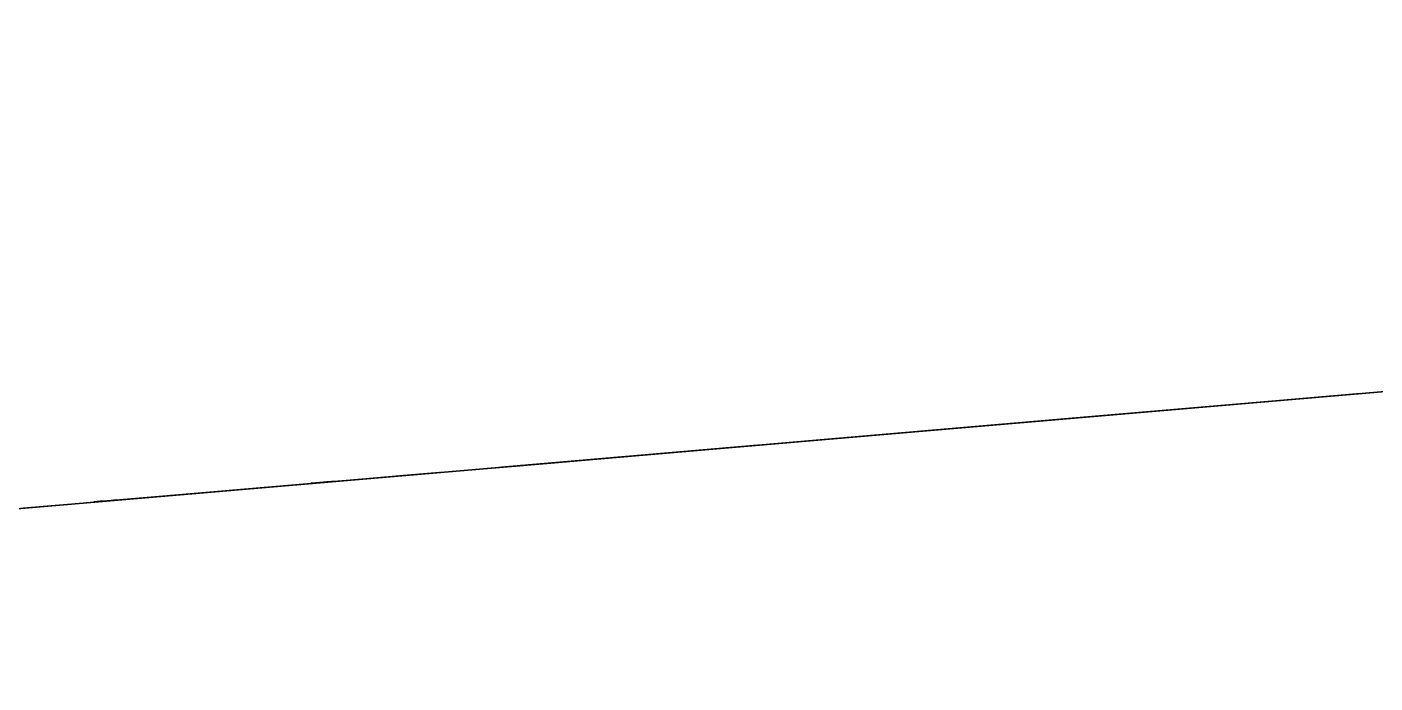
# Model space of a CAD drawing. Header units: millimetres. Extents: x 237925 to 243335, y 20387 to 20851.
# Drawn here: x 238664.6 to 239152.2, y 20386.9 to 20624.3 of the extents above; entities that cross this region are included whole.
import ezdxf

# ---------------------------------------------------------------- set-up
doc = ezdxf.new("R2010")
doc.units = ezdxf.units.MM
doc.header["$MEASUREMENT"] = 0
doc.layers.add('Right View-A-FLOR', color=192, linetype='Continuous')
doc.layers.add('Right View-CONST', color=3, linetype='Continuous')

# ---------------------------------------------------------------- blocks, each defined once
blk = doc.blocks.new('*U33')
at = {"layer": 'Right View-A-FLOR', "color": 0, "linetype": 'ByBlock', "lineweight": -2}
for p, q in [((237925.14, 20386.95, 21636.52), (240694.99, 20624.29, 21636.52)), ((240694.99, 20624.29, 21936.52), (237925.14, 20386.95, 21936.52)), ((240314.39, 20591.67, 21625), (237925.14, 20386.95, 21625))]:
    blk.add_line(p, q, dxfattribs=at)
blk = doc.blocks.new('*U34')
at = {"layer": 'Right View-CONST', "color": 0, "linetype": 'ByBlock', "lineweight": -2}
for p, q in [((239146.97, 20491.64, 22375.44), (239006.09, 20479.57, 22375.44)), ((239146.97, 20491.64, 22470.44), (239006.09, 20479.57, 22470.44)), ((238992.14, 20478.38, 22373.44), (238922.4, 20472.4, 22373.44)), ((238992.14, 20478.38, 22472.44), (238922.4, 20472.4, 22472.44)), ((239006.09, 20479.57, 22365.44), (238992.14, 20478.38, 22365.44)), ((239006.09, 20479.57, 22480.44), (238992.14, 20478.38, 22480.44)), ((238974.71, 20476.88, 22497.94), (238790.38, 20461.09, 22497.94)), ((238974.71, 20476.88, 22514.94), (238790.38, 20461.09, 22514.94)), ((238974.71, 20476.88, 22497.94), (238974.71, 20476.88, 22514.94)), ((238842.69, 20465.57, 22376.91), (238922.4, 20472.4, 22373.44)), ((238917.03, 20471.94, 22467.94), (238843.94, 20465.68, 22467.94)), ((238922.4, 20472.4, 22472.44), (238922.4, 20472.4, 22497.94)), ((238813.77, 20463.09, 22365.44), (238800.82, 20461.98, 22365.44)), ((238813.77, 20463.09, 22480.44), (238800.82, 20461.98, 22480.44)), ((238813.77, 20463.09, 22466.94), (238842.69, 20465.57, 22468.97)), ((238813.77, 20463.09, 22378.94), (238842.69, 20465.57, 22376.91)), ((238842.69, 20465.57, 22468.97), (238842.69, 20465.57, 22497.94)), ((238767.44, 20459.12, 22326.94), (238696.7, 20453.06, 22326.94)), ((238739.04, 20456.69, 22497.94), (238789.86, 20461.04, 22487.94)), ((238789.87, 20461.04, 22487.94), (238739.05, 20456.69, 22497.94)), ((238781.89, 20460.36, 22282.94), (238775.41, 20459.8, 22282.94)), ((238775.41, 20459.8, 22282.94), (238775.41, 20459.8, 22318.94)), ((238789.86, 20461.04, 22332.94), (238781.89, 20460.36, 22332.94)), ((238781.89, 20460.36, 22332.94), (238781.89, 20460.36, 22282.94)), ((238781.9, 20460.36, 22282.94), (238781.9, 20460.36, 22332.94)), ((238800.82, 20461.98, 22372.94), (238789.86, 20461.04, 22372.94)), ((238800.82, 20461.98, 22472.94), (238789.86, 20461.04, 22472.94)), ((238789.86, 20461.04, 22487.94), (238789.86, 20461.04, 22332.94)), ((238789.86, 20461.04, 22332.94), (238789.87, 20461.04, 22332.94)), ((238789.86, 20461.04, 22487.94), (238789.87, 20461.04, 22487.94)), ((238789.87, 20461.04, 22332.94), (238789.87, 20461.04, 22372.94)), ((238789.87, 20461.04, 22472.94), (238789.87, 20461.04, 22487.94)), ((238790.38, 20461.09, 22497.94), (238790.38, 20461.09, 22514.94)), ((238673.28, 20451.05, 22497.94), (238739.04, 20456.69, 22497.94)), ((238739.04, 20456.69, 22497.94), (238739.05, 20456.69, 22497.94)), ((238663.32, 20450.2, 22322.94), (238673.28, 20451.05, 22322.94)), ((238673.28, 20451.05, 22502.94), (238663.32, 20450.2, 22502.94)), ((238682.25, 20451.82, 22332.94), (238673.28, 20451.05, 22332.94)), ((238673.28, 20451.05, 22322.94), (238673.28, 20451.05, 22502.94)), ((238673.28, 20451.05, 22322.94), (238673.3, 20451.05, 22322.94)), ((238673.28, 20451.05, 22497.94), (238673.28, 20451.05, 22332.94)), ((238673.28, 20451.05, 22502.94), (238673.3, 20451.05, 22502.94)), ((238673.3, 20451.05, 22322.94), (238673.3, 20451.05, 22332.94)), ((238673.3, 20451.05, 22497.94), (238673.3, 20451.05, 22502.94)), ((238688.73, 20452.38, 22282.94), (238682.25, 20451.82, 22282.94)), ((238682.25, 20451.82, 22282.94), (238682.25, 20451.82, 22332.94)), ((238688.73, 20452.38, 22318.94), (238688.73, 20452.38, 22282.94)), ((238688.73, 20452.38, 22318.94), (238688.74, 20452.38, 22318.94)), ((238688.74, 20452.38, 22282.94), (238688.74, 20452.38, 22318.94))]:
    blk.add_line(p, q, dxfattribs=at)
at = {"layer": 'Right View-CONST', "color": 0, "linetype": 'ByBlock', "lineweight": -2, "extrusion": (0.085374, -0.996349, 3.59992e-31)}
blk.add_arc((239642.37, 22318.94), 8, 0, 90, dxfattribs=at)
at = {"layer": 'Right View-CONST', "color": 0, "linetype": 'ByBlock', "lineweight": -2, "extrusion": (0.085374, -0.996349, -4.3845e-31)}
blk.add_arc((239571.37, 22318.94), 8, 90, 180, dxfattribs=at)
at = {"layer": 'Right View-CONST', "color": 0, "linetype": 'ByBlock', "lineweight": -2, "extrusion": (-0.085374, 0.996349, -2.60506e-30)}
blk.add_arc((-239571.38, 22318.94), 8, 0, 90, dxfattribs=at)
at = {"layer": 'Right View-CONST', "color": 0, "linetype": 'ByBlock', "lineweight": -2, "extrusion": (0.085374, -0.996349, -2.66556e-26)}
blk.add_ellipse((239146.97, 20491.64, 22422.94), major_axis=(0, 0, 47.5), ratio=0.000067, start_param=0, end_param=3.141593, dxfattribs=at)
at = {"layer": 'Right View-CONST', "color": 0, "linetype": 'ByBlock', "lineweight": -2, "extrusion": (-0.085374, 0.996349, -2.59961e-26)}
blk.add_ellipse((238992.14, 20478.38, 22422.94), major_axis=(0, 0, 57.5), ratio=0.000067, start_param=3.141593, end_param=6.283185, dxfattribs=at)
at = {"layer": 'Right View-CONST', "color": 0, "linetype": 'ByBlock', "lineweight": -2, "extrusion": (0.085374, -0.996349, -5.10432e-27)}
blk.add_ellipse((239006.09, 20479.57, 22422.94), major_axis=(0, 0, 47.5), ratio=0.000067, start_param=0, end_param=3.141593, dxfattribs=at)
at = {"layer": 'Right View-CONST', "color": 0, "linetype": 'ByBlock', "lineweight": -2, "extrusion": (-0.085374, 0.996349, 2.99139e-25)}
blk.add_ellipse((239006.09, 20479.57, 22422.94), major_axis=(0, 0, 57.5), ratio=0.000067, start_param=0, end_param=0.598668, dxfattribs=at)
at = {"layer": 'Right View-CONST', "color": 0, "linetype": 'ByBlock', "lineweight": -2, "extrusion": (-0.085374, 0.996349, -1.33838e-26)}
blk.add_ellipse((239006.09, 20479.57, 22422.94), major_axis=(0, 0, 57.5), ratio=0.000067, start_param=2.542925, end_param=6.283185, dxfattribs=at)
at = {"layer": 'Right View-CONST', "color": 0, "linetype": 'ByBlock', "lineweight": -2, "extrusion": (-0.085374, 0.996349, -6.92985e-27)}
blk.add_ellipse((238922.4, 20472.4, 22422.94), major_axis=(0, 0, 49.5), ratio=0.000067, start_param=3.141593, end_param=6.283182, dxfattribs=at)
at = {"layer": 'Right View-CONST', "color": 0, "linetype": 'ByBlock', "lineweight": -2, "extrusion": (-0.085374, 0.996349, -3.7533e-27)}
blk.add_ellipse((238813.77, 20463.09, 22422.94), major_axis=(0, 0, 44), ratio=0.000067, start_param=3.141597, end_param=6.283181, dxfattribs=at)
at = {"layer": 'Right View-CONST', "color": 0, "linetype": 'ByBlock', "lineweight": -2, "extrusion": (-0.085374, 0.996349, -1.67668e-25)}
blk.add_ellipse((238813.77, 20463.09, 22422.94), major_axis=(0, 0, 57.5), ratio=0.000067, start_param=0, end_param=0.699413, dxfattribs=at)
at = {"layer": 'Right View-CONST', "color": 0, "linetype": 'ByBlock', "lineweight": -2, "extrusion": (-0.085374, 0.996349, 1.4444e-27)}
blk.add_ellipse((238813.77, 20463.09, 22422.94), major_axis=(0, 0, 57.5), ratio=0.000067, start_param=2.44218, end_param=6.283185, dxfattribs=at)
at = {"layer": 'Right View-CONST', "color": 0, "linetype": 'ByBlock', "lineweight": -2, "extrusion": (-0.085374, 0.996349, -1.80633e-26)}
blk.add_ellipse((238842.69, 20465.57, 22422.94), major_axis=(0, 0, 46.03), ratio=0.000067, start_param=3.141596, end_param=6.283156, dxfattribs=at)
at = {"layer": 'Right View-CONST', "color": 0, "linetype": 'ByBlock', "lineweight": -2, "extrusion": (0.085374, -0.996349, -3.98245e-26)}
blk.add_ellipse((238789.86, 20461.04, 22422.94), major_axis=(0, 0, 50), ratio=0.000067, start_param=0, end_param=3.141593, dxfattribs=at)
at = {"layer": 'Right View-CONST', "color": 0, "linetype": 'ByBlock', "lineweight": -2, "extrusion": (-0.085374, 0.996349, -8.08435e-28)}
blk.add_ellipse((238800.82, 20461.98, 22422.94), major_axis=(0, 0, 57.5), ratio=0.000067, start_param=3.141593, end_param=6.283185, dxfattribs=at)
at = {"layer": 'Right View-CONST', "color": 0, "linetype": 'ByBlock', "lineweight": -2}
for points, knots in [([(238922.4, 20472.4, 22472.44), (238922.4, 20472.4, 22472.44), (238922.36, 20472.4, 22472.41), (238922.22, 20472.38, 22472.29), (238922.11, 20472.37, 22472.2), (238921.82, 20472.35, 22471.94), (238921.63, 20472.33, 22471.79), (238921.19, 20472.3, 22471.41), (238920.93, 20472.27, 22471.19), (238920.35, 20472.22, 22470.7), (238920.02, 20472.2, 22470.42), (238919.31, 20472.13, 22469.83), (238918.92, 20472.1, 22469.5), (238918.1, 20472.03, 22468.82), (238917.66, 20471.99, 22468.46), (238917.15, 20471.95, 22468.04), (238917.09, 20471.94, 22467.99), (238917.03, 20471.94, 22467.94)], [23.076525, 23.076525, 23.076525, 23.076525, 25.960928, 25.960928, 28.845476, 28.845476, 31.730023, 31.730023, 34.614571, 34.614571, 37.499118, 37.499118, 40.383666, 40.383666, 43.268213, 43.268213, 43.64956, 43.64956, 43.64956, 43.64956]), ([(238843.94, 20465.68, 22467.94), (238843.71, 20465.66, 22468.13), (238843.51, 20465.64, 22468.29), (238843.13, 20465.61, 22468.61), (238842.97, 20465.59, 22468.74), (238842.75, 20465.57, 22468.92), (238842.69, 20465.57, 22468.97), (238842.69, 20465.57, 22468.97)], [4.183486, 4.183486, 4.183486, 4.183486, 6.924864, 6.924864, 10.387295, 10.387295, 13.847162, 13.847162, 13.847162, 13.847162])]:
    blk.add_open_spline(points, degree=3, knots=knots, dxfattribs=at)
blk = doc.blocks.new('*U35')
at = {"layer": 'Right View-CONST', "color": 0, "linetype": 'ByBlock', "lineweight": -2}
for p, q in [((239006.15, 20479.58, 22365.44), (239006.09, 20479.57, 22365.44)), ((239006.15, 20479.58, 22480.44), (239006.09, 20479.57, 22480.44)), ((238974.76, 20476.89, 22497.94), (238974.71, 20476.88, 22497.94)), ((238974.76, 20476.89, 22514.94), (238974.71, 20476.88, 22514.94)), ((238974.76, 20476.89, 22497.94), (238974.76, 20476.89, 22514.94)), ((238922.45, 20472.4, 22472.44), (238922.45, 20472.4, 22497.94)), ((238813.83, 20463.1, 22365.44), (238813.77, 20463.09, 22365.44)), ((238813.83, 20463.1, 22480.44), (238813.77, 20463.09, 22480.44)), ((238739.1, 20456.69, 22497.94), (238789.91, 20461.05, 22487.94)), ((238789.92, 20461.05, 22487.94), (238739.11, 20456.69, 22497.94)), ((238781.94, 20460.36, 22332.94), (238781.94, 20460.36, 22282.94)), ((238781.95, 20460.36, 22282.94), (238781.95, 20460.36, 22332.94)), ((238789.91, 20461.05, 22332.94), (238789.87, 20461.04, 22332.94)), ((238789.91, 20461.05, 22487.94), (238789.91, 20461.05, 22472.94)), ((238789.91, 20461.05, 22372.94), (238789.91, 20461.05, 22332.94)), ((238789.91, 20461.05, 22332.94), (238789.92, 20461.05, 22332.94)), ((238789.91, 20461.05, 22487.94), (238789.92, 20461.05, 22487.94)), ((238789.92, 20461.05, 22332.94), (238789.92, 20461.05, 22372.94)), ((238789.92, 20461.05, 22472.94), (238789.92, 20461.05, 22487.94)), ((238739.05, 20456.69, 22497.94), (238739.1, 20456.69, 22497.94)), ((238739.1, 20456.69, 22497.94), (238739.11, 20456.69, 22497.94)), ((238673.3, 20451.05, 22322.94), (238673.34, 20451.06, 22322.94)), ((238673.34, 20451.06, 22502.94), (238673.3, 20451.05, 22502.94)), ((238673.34, 20451.06, 22322.94), (238673.34, 20451.06, 22332.94)), ((238673.34, 20451.06, 22497.94), (238673.34, 20451.06, 22502.94)), ((238673.34, 20451.06, 22322.94), (238673.35, 20451.06, 22322.94)), ((238673.34, 20451.06, 22502.94), (238673.35, 20451.06, 22502.94)), ((238673.35, 20451.06, 22322.94), (238673.35, 20451.06, 22332.94)), ((238673.35, 20451.06, 22497.94), (238673.35, 20451.06, 22502.94)), ((238688.78, 20452.38, 22318.94), (238688.78, 20452.38, 22282.94)), ((238688.78, 20452.38, 22318.94), (238688.79, 20452.38, 22318.94)), ((238688.79, 20452.38, 22282.94), (238688.79, 20452.38, 22318.94))]:
    blk.add_line(p, q, dxfattribs=at)
at = {"layer": 'Right View-CONST', "color": 0, "linetype": 'ByBlock', "lineweight": -2, "extrusion": (0.085374, -0.996349, -4.3845e-31)}
blk.add_arc((239571.42, 22318.94), 8, 90, 180, dxfattribs=at)
at = {"layer": 'Right View-CONST', "color": 0, "linetype": 'ByBlock', "lineweight": -2, "extrusion": (-0.085374, 0.996349, -2.60506e-30)}
blk.add_arc((-239571.43, 22318.94), 8, 0, 90, dxfattribs=at)
at = {"layer": 'Right View-CONST', "color": 0, "linetype": 'ByBlock', "lineweight": -2, "extrusion": (-0.085374, 0.996349, 4.201e-26)}
blk.add_ellipse((239006.15, 20479.58, 22422.94), major_axis=(0, 0, 57.5), ratio=0.000067, start_param=2.542925, end_param=3.740261, dxfattribs=at)
at = {"layer": 'Right View-CONST', "color": 0, "linetype": 'ByBlock', "lineweight": -2, "extrusion": (-0.085374, 0.996349, 4.6953e-27)}
blk.add_ellipse((239006.15, 20479.58, 22422.94), major_axis=(0, 0, 57.5), ratio=0.000067, start_param=-0.598668, end_param=0, dxfattribs=at)
at = {"layer": 'Right View-CONST', "color": 0, "linetype": 'ByBlock', "lineweight": -2, "extrusion": (-0.085374, 0.996349, -5.18881e-26)}
blk.add_ellipse((239006.15, 20479.58, 22422.94), major_axis=(0, 0, 57.5), ratio=0.000067, start_param=0, end_param=0.598668, dxfattribs=at)
at = {"layer": 'Right View-CONST', "color": 0, "linetype": 'ByBlock', "lineweight": -2, "extrusion": (-0.085374, 0.996349, 9.5475e-26)}
blk.add_ellipse((238813.83, 20463.1, 22422.94), major_axis=(0, 0, 57.5), ratio=0.000067, start_param=0, end_param=0.699311, dxfattribs=at)
at = {"layer": 'Right View-CONST', "color": 0, "linetype": 'ByBlock', "lineweight": -2, "extrusion": (-0.085374, 0.996349, -1.93681e-26)}
blk.add_ellipse((238813.83, 20463.1, 22422.94), major_axis=(0, 0, 57.5), ratio=0.000067, start_param=2.442282, end_param=3.840913, dxfattribs=at)
at = {"layer": 'Right View-CONST', "color": 0, "linetype": 'ByBlock', "lineweight": -2, "extrusion": (-0.085374, 0.996349, -2.81497e-25)}
blk.add_ellipse((238813.83, 20463.1, 22422.94), major_axis=(0, 0, 57.5), ratio=0.000067, start_param=-0.69932, end_param=0, dxfattribs=at)
blk = doc.blocks.new('*U36')
at = {"layer": 'Right View-CONST', "color": 0, "linetype": 'ByBlock', "lineweight": -2}
for p, q in [((239006.2, 20479.58, 22365.44), (239006.15, 20479.58, 22365.44)), ((239006.2, 20479.58, 22480.44), (239006.15, 20479.58, 22480.44)), ((238974.82, 20476.89, 22497.94), (238974.76, 20476.89, 22497.94)), ((238974.82, 20476.89, 22514.94), (238974.76, 20476.89, 22514.94)), ((238974.82, 20476.89, 22497.94), (238974.82, 20476.89, 22514.94)), ((238922.51, 20472.41, 22472.44), (238922.51, 20472.41, 22497.94)), ((238813.88, 20463.1, 22365.44), (238813.83, 20463.1, 22365.44)), ((238813.88, 20463.1, 22480.44), (238813.83, 20463.1, 22480.44)), ((238739.15, 20456.7, 22497.94), (238789.97, 20461.05, 22487.94)), ((238789.98, 20461.05, 22487.94), (238739.16, 20456.7, 22497.94)), ((238781.99, 20460.37, 22332.94), (238781.99, 20460.37, 22282.94)), ((238782, 20460.37, 22282.94), (238782, 20460.37, 22332.94)), ((238789.97, 20461.05, 22332.94), (238789.92, 20461.05, 22332.94)), ((238789.97, 20461.05, 22487.94), (238789.97, 20461.05, 22472.94)), ((238789.97, 20461.05, 22372.94), (238789.97, 20461.05, 22332.94)), ((238789.97, 20461.05, 22332.94), (238789.98, 20461.05, 22332.94)), ((238789.97, 20461.05, 22487.94), (238789.98, 20461.05, 22487.94)), ((238789.98, 20461.05, 22332.94), (238789.98, 20461.05, 22372.94)), ((238789.98, 20461.05, 22472.94), (238789.98, 20461.05, 22487.94)), ((238739.11, 20456.69, 22497.94), (238739.15, 20456.7, 22497.94)), ((238739.15, 20456.7, 22497.94), (238739.16, 20456.7, 22497.94)), ((238673.35, 20451.06, 22322.94), (238673.39, 20451.06, 22322.94)), ((238673.39, 20451.06, 22502.94), (238673.35, 20451.06, 22502.94)), ((238673.39, 20451.06, 22322.94), (238673.39, 20451.06, 22332.94)), ((238673.39, 20451.06, 22497.94), (238673.39, 20451.06, 22502.94)), ((238673.39, 20451.06, 22322.94), (238673.4, 20451.06, 22322.94)), ((238673.39, 20451.06, 22502.94), (238673.4, 20451.06, 22502.94)), ((238673.4, 20451.06, 22322.94), (238673.4, 20451.06, 22332.94)), ((238673.4, 20451.06, 22497.94), (238673.4, 20451.06, 22502.94)), ((238688.84, 20452.39, 22318.94), (238688.84, 20452.39, 22282.94)), ((238688.84, 20452.39, 22318.94), (238688.85, 20452.39, 22318.94)), ((238688.85, 20452.39, 22282.94), (238688.85, 20452.39, 22318.94))]:
    blk.add_line(p, q, dxfattribs=at)
at = {"layer": 'Right View-CONST', "color": 0, "linetype": 'ByBlock', "lineweight": -2, "extrusion": (0.085374, -0.996349, -4.3845e-31)}
blk.add_arc((239571.48, 22318.94), 8, 90, 180, dxfattribs=at)
at = {"layer": 'Right View-CONST', "color": 0, "linetype": 'ByBlock', "lineweight": -2, "extrusion": (-0.085374, 0.996349, -2.60506e-30)}
blk.add_arc((-239571.49, 22318.94), 8, 0, 90, dxfattribs=at)
at = {"layer": 'Right View-CONST', "color": 0, "linetype": 'ByBlock', "lineweight": -2, "extrusion": (-0.085374, 0.996349, 1.07697e-26)}
blk.add_ellipse((239006.2, 20479.58, 22422.94), major_axis=(0, 0, 57.5), ratio=0.000067, start_param=0, end_param=0.598668, dxfattribs=at)
at = {"layer": 'Right View-CONST', "color": 0, "linetype": 'ByBlock', "lineweight": -2, "extrusion": (-0.085374, 0.996349, -1.32994e-26)}
blk.add_ellipse((239006.2, 20479.58, 22422.94), major_axis=(0, 0, 57.5), ratio=0.000067, start_param=2.542925, end_param=3.740261, dxfattribs=at)
at = {"layer": 'Right View-CONST', "color": 0, "linetype": 'ByBlock', "lineweight": -2, "extrusion": (-0.085374, 0.996349, 1.0918e-26)}
blk.add_ellipse((239006.2, 20479.58, 22422.94), major_axis=(0, 0, 57.5), ratio=0.000067, start_param=-0.598668, end_param=0, dxfattribs=at)
at = {"layer": 'Right View-CONST', "color": 0, "linetype": 'ByBlock', "lineweight": -2, "extrusion": (-0.085374, 0.996349, -1.39881e-26)}
blk.add_ellipse((238813.88, 20463.1, 22422.94), major_axis=(0, 0, 57.5), ratio=0.000067, start_param=0, end_param=0.699209, dxfattribs=at)
at = {"layer": 'Right View-CONST', "color": 0, "linetype": 'ByBlock', "lineweight": -2, "extrusion": (-0.085374, 0.996349, 3.29069e-25)}
blk.add_ellipse((238813.88, 20463.1, 22422.94), major_axis=(0, 0, 57.5), ratio=0.000067, start_param=2.442384, end_param=3.840811, dxfattribs=at)
at = {"layer": 'Right View-CONST', "color": 0, "linetype": 'ByBlock', "lineweight": -2, "extrusion": (-0.085374, 0.996349, 2.1014e-25)}
blk.add_ellipse((238813.88, 20463.1, 22422.94), major_axis=(0, 0, 57.5), ratio=0.000067, start_param=-0.699218, end_param=0, dxfattribs=at)
blk = doc.blocks.new('*U37')
at = {"layer": 'Right View-CONST', "color": 0, "linetype": 'ByBlock', "lineweight": -2}
for p, q in [((238135.28, 20404.95, 22282.94), (240443.71, 20602.75, 22282.94)), ((238459.09, 20432.7, 22207.94), (240163.59, 20578.75, 22207.94))]:
    blk.add_line(p, q, dxfattribs=at)
blk = doc.blocks.new('*U47')
at = {"layer": 'Right View-CONST', "color": 0, "linetype": 'ByBlock', "lineweight": -2}
for p, q in [((239048.33, 20483.19, 22863.94), (238947.31, 20474.53, 22863.94)), ((239048.33, 20483.19, 22911.94), (238947.31, 20474.53, 22911.94)), ((238974.71, 20476.88, 22534.94), (238790.38, 20461.09, 22534.94)), ((238974.71, 20476.88, 22517.94), (238790.38, 20461.09, 22517.94)), ((238928.88, 20472.95, 22569.16), (238836.22, 20465.01, 22569.16)), ((238947.31, 20474.53, 22857.94), (238912.44, 20471.55, 22857.94)), ((238947.31, 20474.53, 22917.94), (238912.44, 20471.55, 22917.94)), ((238928.88, 20472.95, 22534.94), (238928.88, 20472.95, 22569.16)), ((238974.71, 20476.88, 22517.94), (238974.71, 20476.88, 22534.94)), ((238912.44, 20471.55, 22781.11), (238852.65, 20466.42, 22781.11)), ((238912.44, 20471.55, 22651.11), (238852.65, 20466.42, 22651.11)), ((238852.65, 20466.42, 22857.94), (238912.44, 20471.55, 22857.94)), ((238852.65, 20466.42, 22822.94), (238912.44, 20471.55, 22822.94)), ((238906.46, 20471.03, 22781.11), (238906.46, 20471.03, 22822.94)), ((238906.46, 20471.03, 22569.16), (238906.46, 20471.03, 22651.11)), ((238912.44, 20471.55, 22857.94), (238912.44, 20471.55, 22857.94)), ((238912.44, 20471.55, 22822.94), (238912.44, 20471.55, 22822.94)), ((238912.44, 20471.55, 22651.11), (238912.44, 20471.55, 22781.11)), ((238912.44, 20471.55, 22857.94), (238912.44, 20471.55, 22822.94)), ((238836.22, 20465.01, 22534.94), (238836.22, 20465.01, 22569.16)), ((238852.65, 20466.42, 22651.11), (238852.65, 20466.42, 22781.11)), ((238852.65, 20466.42, 22857.94), (238852.65, 20466.42, 22822.94)), ((238858.63, 20466.94, 22781.11), (238858.63, 20466.94, 22822.94)), ((238858.63, 20466.94, 22569.16), (238858.63, 20466.94, 22651.11)), ((238790.38, 20461.09, 22517.94), (238790.38, 20461.09, 22534.94))]:
    blk.add_line(p, q, dxfattribs=at)
at = {"layer": 'Right View-CONST', "color": 0, "linetype": 'ByBlock', "lineweight": -2, "extrusion": (-0.085374, 0.996349, 4.36903e-26)}
blk.add_ellipse((238947.31, 20474.53, 22887.94), major_axis=(0, 0, 24), ratio=0.000067, start_param=3.141593, end_param=6.283185, dxfattribs=at)
at = {"layer": 'Right View-CONST', "color": 0, "linetype": 'ByBlock', "lineweight": -2, "extrusion": (-0.085374, 0.996349, -1.78283e-25)}
blk.add_ellipse((238947.31, 20474.53, 22887.94), major_axis=(0, 0, 30), ratio=0.000067, start_param=3.141593, end_param=6.926686, dxfattribs=at)
at = {"layer": 'Right View-CONST', "color": 0, "linetype": 'ByBlock', "lineweight": -2, "extrusion": (-0.085374, 0.996349, 1.98414e-24)}
blk.add_ellipse((238947.31, 20474.53, 22887.94), major_axis=(0, 0, 30), ratio=0.000067, start_param=2.498092, end_param=3.141593, dxfattribs=at)
at = {"layer": 'Right View-CONST', "color": 0, "linetype": 'ByBlock', "lineweight": -2, "extrusion": (-0.085374, 0.996349, 1.16461e-25)}
blk.add_ellipse((238912.44, 20471.55, 22887.94), major_axis=(0, 0, 30), ratio=0.000067, start_param=3.141593, end_param=6.283185, dxfattribs=at)
blk = doc.blocks.new('*U48')
at = {"layer": 'Right View-CONST', "color": 0, "linetype": 'ByBlock', "lineweight": -2}
for p, q in [((238928.93, 20472.96, 22569.16), (238928.88, 20472.95, 22569.16)), ((238928.93, 20472.96, 22534.94), (238928.93, 20472.96, 22569.16)), ((238947.36, 20474.54, 22857.94), (238947.31, 20474.53, 22857.94)), ((238947.36, 20474.54, 22917.94), (238947.31, 20474.53, 22917.94)), ((238974.76, 20476.89, 22534.94), (238974.71, 20476.88, 22534.94)), ((238974.76, 20476.89, 22517.94), (238974.71, 20476.88, 22517.94)), ((238974.76, 20476.89, 22517.94), (238974.76, 20476.89, 22534.94)), ((238906.51, 20471.04, 22781.11), (238906.51, 20471.04, 22822.94)), ((238906.51, 20471.04, 22569.16), (238906.51, 20471.04, 22651.11)), ((238912.49, 20471.55, 22781.11), (238912.44, 20471.55, 22781.11)), ((238912.49, 20471.55, 22651.11), (238912.44, 20471.55, 22651.11)), ((238912.44, 20471.55, 22822.94), (238912.49, 20471.55, 22822.94)), ((238912.49, 20471.55, 22822.94), (238912.49, 20471.55, 22822.94)), ((238912.49, 20471.55, 22651.11), (238912.49, 20471.55, 22781.11)), ((238912.49, 20471.55, 22857.94), (238912.49, 20471.55, 22822.94))]:
    blk.add_line(p, q, dxfattribs=at)
at = {"layer": 'Right View-CONST', "color": 0, "linetype": 'ByBlock', "lineweight": -2, "extrusion": (-0.085374, 0.996349, 2.03072e-25)}
blk.add_ellipse((238947.36, 20474.54, 22887.94), major_axis=(0, 0, 30), ratio=0.000067, start_param=3.141593, end_param=3.785094, dxfattribs=at)
at = {"layer": 'Right View-CONST', "color": 0, "linetype": 'ByBlock', "lineweight": -2, "extrusion": (-0.085374, 0.996349, 7.63352e-25)}
blk.add_ellipse((238947.36, 20474.54, 22887.94), major_axis=(0, 0, 30), ratio=0.000067, start_param=-0.643501, end_param=0.643501, dxfattribs=at)
at = {"layer": 'Right View-CONST', "color": 0, "linetype": 'ByBlock', "lineweight": -2, "extrusion": (-0.085374, 0.996349, -3.98129e-25)}
blk.add_ellipse((238947.36, 20474.54, 22887.94), major_axis=(0, 0, 30), ratio=0.000067, start_param=2.498092, end_param=3.141593, dxfattribs=at)
blk = doc.blocks.new('*U49')
at = {"layer": 'Right View-CONST', "color": 0, "linetype": 'ByBlock', "lineweight": -2}
for p, q in [((238928.93, 20472.96, 22569.16), (238928.98, 20472.96, 22569.16)), ((238928.98, 20472.96, 22569.16), (238928.98, 20472.96, 22534.94)), ((238947.36, 20474.54, 22917.94), (238947.42, 20474.54, 22917.94)), ((238947.36, 20474.54, 22857.94), (238947.42, 20474.54, 22857.94)), ((238974.76, 20476.89, 22534.94), (238974.82, 20476.89, 22534.94)), ((238974.76, 20476.89, 22517.94), (238974.82, 20476.89, 22517.94)), ((238974.82, 20476.89, 22534.94), (238974.82, 20476.89, 22517.94)), ((238906.57, 20471.04, 22822.94), (238906.57, 20471.04, 22781.11)), ((238906.57, 20471.04, 22651.11), (238906.57, 20471.04, 22569.16)), ((238912.49, 20471.55, 22781.11), (238912.54, 20471.55, 22781.11)), ((238912.49, 20471.55, 22651.11), (238912.54, 20471.55, 22651.11)), ((238912.54, 20471.55, 22822.94), (238912.49, 20471.55, 22822.94)), ((238912.54, 20471.55, 22822.94), (238912.54, 20471.55, 22822.94)), ((238912.54, 20471.55, 22781.11), (238912.54, 20471.55, 22651.11)), ((238912.54, 20471.55, 22822.94), (238912.54, 20471.55, 22857.94))]:
    blk.add_line(p, q, dxfattribs=at)
at = {"layer": 'Right View-CONST', "color": 0, "linetype": 'ByBlock', "lineweight": -2, "extrusion": (0.085374, -0.996349, 3.56281e-25)}
blk.add_ellipse((238947.42, 20474.54, 22887.94), major_axis=(0, 0, 30), ratio=0.000067, start_param=-0.643501, end_param=0.643501, dxfattribs=at)
at = {"layer": 'Right View-CONST', "color": 0, "linetype": 'ByBlock', "lineweight": -2, "extrusion": (0.085374, -0.996349, 1.41133e-26)}
blk.add_ellipse((238947.42, 20474.54, 22887.94), major_axis=(0, 0, 30), ratio=0.000067, start_param=2.498092, end_param=3.141593, dxfattribs=at)
at = {"layer": 'Right View-CONST', "color": 0, "linetype": 'ByBlock', "lineweight": -2, "extrusion": (0.085374, -0.996349, -1.81028e-26)}
blk.add_ellipse((238947.42, 20474.54, 22887.94), major_axis=(0, 0, 30), ratio=0.000067, start_param=3.141593, end_param=3.785094, dxfattribs=at)
blk = doc.blocks.new('*U50')
at = {"layer": 'Right View-CONST', "color": 0, "linetype": 'ByBlock', "lineweight": -2}
for p, q in [((239374.5, 20511.14, 22332.94), (239384.46, 20511.99, 22332.94)), ((239391.47, 20512.59, 22347.94), (239376.52, 20511.31, 22347.94)), ((239391.47, 20512.59, 22497.94), (239376.52, 20511.31, 22497.94)), ((239384.46, 20511.99, 22282.94), (239379.48, 20511.56, 22282.94)), ((239384.46, 20511.99, 22332.94), (239384.46, 20511.99, 22282.94)), ((239384.46, 20511.99, 22332.94), (239384.47, 20511.99, 22332.94)), ((239384.47, 20511.99, 22282.94), (239384.47, 20511.99, 22332.94)), ((239327.67, 20507.13, 22375.44), (239048.33, 20483.19, 22375.44)), ((239327.67, 20507.13, 22470.44), (239048.33, 20483.19, 22470.44)), ((239345.61, 20508.66, 22480.44), (239327.68, 20507.13, 22480.44)), ((239333.65, 20507.64, 22365.44), (239327.68, 20507.13, 22365.44)), ((239345.61, 20508.66, 22422.94), (239333.65, 20507.64, 22422.94)), ((239333.65, 20507.64, 22332.94), (239334.65, 20507.72, 22332.94)), ((239333.65, 20507.64, 22422.94), (239333.65, 20507.64, 22332.94)), ((239379.48, 20511.56, 22327.94), (239334.65, 20507.72, 22327.94)), ((239334.65, 20507.72, 22327.94), (239334.65, 20507.72, 22332.94)), ((239376.52, 20511.31, 22388.94), (239345.61, 20508.66, 22385.44)), ((239376.52, 20511.31, 22456.94), (239345.61, 20508.66, 22460.44)), ((239374.5, 20511.14, 22344.94), (239345.61, 20508.66, 22344.94)), ((239345.61, 20508.66, 22422.94), (239345.61, 20508.66, 22422.94)), ((239345.61, 20508.66, 22344.94), (239345.61, 20508.66, 22422.94)), ((239345.62, 20508.66, 22344.94), (239345.62, 20508.66, 22385.44)), ((239374.5, 20511.14, 22332.94), (239374.5, 20511.14, 22344.94)), ((239374.5, 20511.14, 22344.94), (239374.51, 20511.14, 22344.94)), ((239374.51, 20511.14, 22332.94), (239374.51, 20511.14, 22344.94)), ((239379.48, 20511.56, 22282.94), (239379.48, 20511.56, 22327.94))]:
    blk.add_line(p, q, dxfattribs=at)
at = {"layer": 'Right View-CONST', "color": 0, "linetype": 'ByBlock', "lineweight": -2, "extrusion": (-0.085374, 0.996349, -1.02764e-27)}
blk.add_ellipse((239391.47, 20512.59, 22422.94), major_axis=(0, 0, 75), ratio=0.000067, start_param=-1.570796, end_param=4.712389, dxfattribs=at)
at = {"layer": 'Right View-CONST', "color": 0, "linetype": 'ByBlock', "lineweight": -2, "extrusion": (-0.085374, 0.996349, -8.08435e-28)}
blk.add_ellipse((239327.68, 20507.13, 22422.94), major_axis=(0, 0, 57.5), ratio=0.000067, start_param=3.141593, end_param=6.283185, dxfattribs=at)
at = {"layer": 'Right View-CONST', "color": 0, "linetype": 'ByBlock', "lineweight": -2, "extrusion": (-0.085374, 0.996349, 5.9631e-26)}
blk.add_ellipse((239345.61, 20508.66, 22422.94), major_axis=(0, 0, 37.5), ratio=0.000067, start_param=3.141585, end_param=6.283193, dxfattribs=at)
at = {"layer": 'Right View-CONST', "color": 0, "linetype": 'ByBlock', "lineweight": -2, "extrusion": (-0.085374, 0.996349, 3.31282e-27)}
blk.add_ellipse((239345.61, 20508.66, 22422.94), major_axis=(0, 0, 57.5), ratio=0.000067, start_param=-1.570796, end_param=0.860355, dxfattribs=at)
at = {"layer": 'Right View-CONST', "color": 0, "linetype": 'ByBlock', "lineweight": -2, "extrusion": (-0.085374, 0.996349, -1.85723e-26)}
blk.add_ellipse((239376.52, 20511.31, 22422.94), major_axis=(0, 0, 75), ratio=0.000067, start_param=3.141593, end_param=6.283185, dxfattribs=at)
at = {"layer": 'Right View-CONST', "color": 0, "linetype": 'ByBlock', "lineweight": -2, "extrusion": (0.085374, -0.996349, -4.49059e-27)}
blk.add_ellipse((239048.33, 20483.19, 22422.94), major_axis=(0, 0, 47.5), ratio=0.000067, start_param=0, end_param=3.141593, dxfattribs=at)
blk = doc.blocks.new('*U51')
at = {"layer": 'Right View-CONST', "color": 0, "linetype": 'ByBlock', "lineweight": -2}
for p, q in [((239257.17, 20501.08, 22863.94), (239185.83, 20494.97, 22863.94)), ((239257.17, 20501.08, 22911.94), (239185.83, 20494.97, 22911.94)), ((239185.83, 20494.97, 22843.94), (239048.33, 20483.19, 22843.94)), ((239185.83, 20494.97, 22931.94), (239048.33, 20483.19, 22931.94))]:
    blk.add_line(p, q, dxfattribs=at)
at = {"layer": 'Right View-CONST', "color": 0, "linetype": 'ByBlock', "lineweight": -2, "extrusion": (-0.085374, 0.996349, 1.17578e-25)}
blk.add_ellipse((239185.83, 20494.97, 22887.94), major_axis=(0, 0, 44), ratio=0.000067, start_param=2.147728, end_param=6.283185, dxfattribs=at)
at = {"layer": 'Right View-CONST', "color": 0, "linetype": 'ByBlock', "lineweight": -2, "extrusion": (-0.085374, 0.996349, -2.16722e-25)}
blk.add_ellipse((239185.83, 20494.97, 22887.94), major_axis=(0, 0, 24), ratio=0.000067, start_param=3.141593, end_param=6.283185, dxfattribs=at)
at = {"layer": 'Right View-CONST', "color": 0, "linetype": 'ByBlock', "lineweight": -2, "extrusion": (-0.085374, 0.996349, 1.58536e-25)}
blk.add_ellipse((239185.83, 20494.97, 22887.94), major_axis=(0, 0, 44), ratio=0.000067, start_param=0, end_param=0.993865, dxfattribs=at)
at = {"layer": 'Right View-CONST', "color": 0, "linetype": 'ByBlock', "lineweight": -2, "extrusion": (-0.085374, 0.996349, -9.49583e-26)}
blk.add_ellipse((239048.33, 20483.19, 22887.94), major_axis=(0, 0, 44), ratio=0.000067, start_param=3.141593, end_param=6.283185, dxfattribs=at)

msp = doc.modelspace()

# ---------------------------------------------------------------- block references
at = {"layer": 'Right View-A-FLOR'}
msp.add_blockref('*U33', (0, 0), dxfattribs=at)
at = {"layer": 'Right View-CONST'}
for name in ['*U37', '*U50', '*U51', '*U34', '*U47', '*U35', '*U36', '*U48', '*U49']:
    msp.add_blockref(name, (0, 0), dxfattribs=at)

doc.saveas('drawing.dxf')
